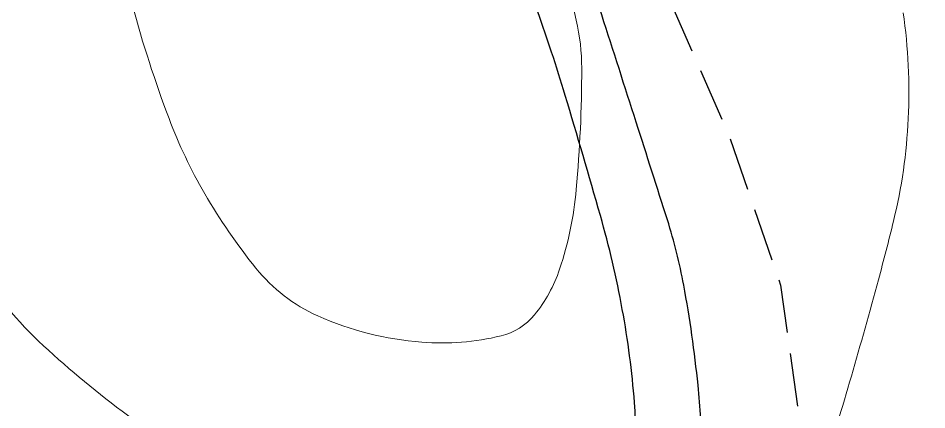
# Model space of a CAD drawing. Header units: millimetres. Extents: x -994 to -400, y 519 to 1360.
# Drawn here: x -644.23 to -618.64, y 818.67 to 829.7 of the extents above; entities that cross this region are included whole.
import ezdxf

# ---------------------------------------------------------------- set-up
doc = ezdxf.new("R2010")
doc.units = ezdxf.units.MM
for name, pattern in [('ACAD_ISO02W100', [15, 12, -3]), ('ACAD_ISO04W100', [30, 24, -3, 0, -3]), ('DASHED', [7, 5, -2, 0])]:
    doc.linetypes.add(name, pattern=pattern)
doc.layers.add('Кривульки', color=1, linetype='Continuous')
doc.layers.add('Пунктир', color=210, linetype='ACAD_ISO02W100')
doc.layers.add('Кривульки Товсты', color=70, linetype='Continuous', lineweight=30)

msp = doc.modelspace()

# ---------------------------------------------------------------- linework, layer by layer
at = {"layer": 'Кривульки', "lineweight": 20}
for points in [[(-634.257, 856.936, 0.022294), (-634.268, 853.648, 0.036408), (-634.038, 851.646, 0.012182), (-633.474, 849.015, 0.003147), (-630.98, 838.907, 0.008274), (-629.403, 833.09, -0.014015), (-628.512, 829.644, -0.056363), (-628.358, 828.288, -0.022466), (-628.512, 824.876, -0.058212), (-628.981, 822.631, -0.091269), (-629.692, 821.345, -0.163007), (-630.631, 820.754, -0.079032), (-632.865, 820.575, -0.085714), (-635.796, 821.319, -0.118862), (-637.535, 822.658, -0.037867), (-638.979, 824.757, -0.04126), (-639.984, 826.869, -0.024569), (-641.016, 830.064, 0.024722), (-642.043, 833.238, 0.019408), (-642.785, 834.987, 0.065646), (-643.089, 835.461, 0.220647), (-643.432, 835.621, 0.096411), (-644.25, 835.461, 0.234369)], [(-645.412, 822.764, 0.066934), (-643.523, 820.477, 0.028109), (-641.152, 818.518, 0.026257), (-638.402, 816.708, 0.018763), (-636.138, 815.495, 0.017677), (-633.647, 814.385, 0.033342), (-630.931, 813.494, 0.028535), (-627.654, 812.852, 0.044624), (-625.892, 812.769, 0.06119), (-624.621, 812.98, 0.114095), (-623.164, 813.802, 0.115189), (-622.228, 815.17, 0.013149), (-621.574, 816.991, 0.009267), (-620.762, 819.615, 0.003972), (-620, 822.332, 0.006585), (-619.575, 823.981, 0.048147), (-619.159, 826.87, 0.047093), (-619.3, 829.851, 0.028069)]]:
    msp.add_lwpolyline(points, format="xyb", dxfattribs=at)
at = {"layer": 'Кривульки Товсты', "linetype": 'ACAD_ISO04W100', "lineweight": 30, "ltscale": 0.3}
msp.add_lwpolyline([(-631.724, 802.58, 0.056716), (-630.622, 803.167, 0.046136), (-629.444, 804.149, 0.037678), (-628.431, 805.332, 0.029391), (-627.346, 807.008, 0.017376), (-626.131, 809.338, 0.030698), (-625.573, 810.718, 0.011512), (-625.302, 811.594, 0.019985), (-625.178, 812.107, 0.030108), (-625.033, 813.158, 0.014796), (-624.931, 815.314, 0.013636), (-624.952, 817.49, 0.01582), (-625.081, 819.362, 0.020714), (-625.484, 822.185, 0.031318), (-625.943, 824.016, 0.000555), (-626.822, 826.767, 0.000505), (-627.795, 829.788), (-630.179, 837.166), (-633.011, 845.931, -0.021372), (-633.207, 846.641, -0.004679), (-633.933, 849.924, -0.018931), (-634.704, 854.404, -0.020856), (-635.079, 858.513, -0.020137)], format="xyb", dxfattribs=at)
at = {"layer": 'Кривульки Товсты', "lineweight": 30, "ltscale": 0.3}
msp.add_lwpolyline([(-643.675, 802.748, -0.003249), (-639.851, 804.488, -0.00547), (-637.563, 805.482, -0.034726), (-635.895, 806.052, 0.033362), (-634.159, 806.641, 0.073844), (-632.793, 807.46, 0.039349), (-630.65, 809.526, 0.0437), (-629.122, 811.587, 0.041079), (-627.889, 814.022, 0.044828), (-626.991, 816.959, 0.072004), (-626.869, 818.873, 0.025066), (-627.214, 821.5, 0.024497), (-627.831, 824.139, 0.003075), (-628.822, 827.525, 0.008508), (-629.208, 828.741, 0.008102), (-630.627, 832.738, -0.005723), (-632.662, 838.387, -0.004831), (-633.975, 842.288, -0.006225), (-634.927, 845.337, -0.0318), (-635.545, 848.02, -0.016596), (-636.228, 853.247, -0.016938), (-636.478, 857.236, -0.017519)], format="xyb", dxfattribs=at)
at = {"layer": 'Пунктир', "linetype": 'DASHED', "lineweight": 30, "ltscale": 0.3, "flags": 128}
msp.add_lwpolyline([(-410.484, 1124.644), (-423.417, 1131.777), (-429.529, 1136.275), (-434.612, 1138.717), (-441.432, 1142.444), (-447.48, 1145.399), (-453.558, 1146.517), (-462.179, 1146.003), (-467.777, 1143.175), (-472.152, 1136.942), (-476.595, 1131.005), (-480.391, 1125.157), (-482.322, 1120.595), (-483.61, 1114.267), (-482.838, 1107.327), (-480.264, 1102.315), (-478.137, 1096.939), (-476.528, 1091.927), (-475.242, 1087.365), (-474.855, 1084.023), (-475.891, 1080.605), (-478.633, 1076.86), (-481.375, 1074.161), (-483.242, 1072.936), (-487.718, 1071.969), (-492.396, 1072.291), (-496.913, 1072.412), (-502.599, 1072.05), (-505.925, 1070.916), (-508.385, 1068.459), (-510.891, 1066.024), (-512.545, 1061.594), (-512.262, 1055.875), (-510.728, 1048.682), (-508.469, 1042.198), (-505.078, 1035.042), (-501.408, 1032.585), (-498.827, 1031.86), (-495.48, 1032.021), (-492.697, 1033.229), (-490.721, 1036.411), (-489.794, 1042.13), (-489.75, 1046.824), (-489.225, 1049.764), (-488.177, 1052.745), (-486.04, 1054.517), (-482.33, 1055.403), (-479.224, 1055.282), (-473.284, 1052.907), (-470.38, 1050.208), (-466.832, 1046.1), (-463.116, 1041.098), (-460.454, 1035.5), (-457.989, 1027.424), (-454.918, 1017.047), (-453.64, 1007.056), (-452.479, 1001.838), (-453.189, 995.975), (-456.87, 989.881), (-463.385, 987.24), (-468.739, 985.114), (-487.059, 983.825), (-499.121, 982.537), (-517.738, 981.25), (-529.736, 980.026), (-542.895, 979.832), (-553.167, 980.82), (-559.474, 980.214), (-564.488, 977.953), (-568.176, 975.352), (-571.936, 970.183), (-573.759, 966.931), (-576.508, 958.936), (-578.573, 955.357), (-583.222, 948.856), (-585.852, 943.754), (-586.094, 939.999), (-585.326, 933.317), (-583.949, 928.818), (-582.574, 924.619), (-580.995, 919.07), (-579.782, 914.289), (-579.742, 907.465), (-580.146, 903.023), (-580.873, 897.365), (-581.93, 893.55), (-583.677, 891.399), (-585.872, 890.181), (-591.162, 888.958), (-594.251, 888.674), (-600.712, 888.917), (-604.547, 889.705), (-607.586, 891.796), (-609.68, 893.454), (-611.245, 894.245), (-614.079, 894.678), (-616.965, 894.831), (-619.825, 894.092), (-622.974, 892.227), (-623.714, 889.549), (-625.554, 885.788), (-629.292, 877.789), (-632.477, 867.953), (-632.888, 861.039), (-632.606, 859.065), (-631.809, 850.046), (-630.833, 843.799), (-630.089, 841.466), (-627.111, 833), (-624.196, 826.358), (-622.755, 822.184), (-622.18, 818.083), (-620.986, 812.182), (-620.861, 808.652), (-621.651, 805.122)], dxfattribs=at)

doc.saveas('drawing.dxf')
